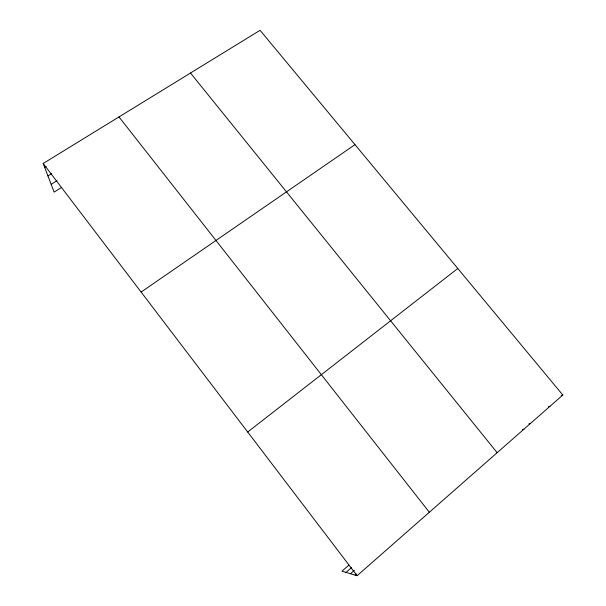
<?xml version="1.0" encoding="UTF-8"?>
<svg xmlns="http://www.w3.org/2000/svg" width="606" height="606" viewBox="0 0 606 606"><rect width="100%" height="100%" fill="white"/><g stroke="black" fill="none" stroke-linecap="round" stroke-linejoin="round"><path stroke-width="0.91" d="M355.055 575.086L356.389 573.912M348.776 565.231L341.935 571.185L357.116 575.7L562.815 395.021L260.072 30.3L43.185 163.469L54.123 192.125L61.267 187.648M350.495 573.73L354.412 570.307M346.041 572.405L351.647 567.519M247.695 432.017L457.788 268.488M141.122 292.069L354.987 144.645M51.154 184.33L57.002 180.686M47.935 175.914L51.692 173.589M44.662 167.332L46.2 166.385M561.194 395.567L562.815 395.021M548.43 406.77L550.006 406.27M528.985 423.836L530.492 423.405M522.425 429.601L523.91 429.192M190.504 73.015L497.155 452.69M118.988 116.92L429.343 512.252M43.185 163.469L357.116 575.7"/></g></svg>
